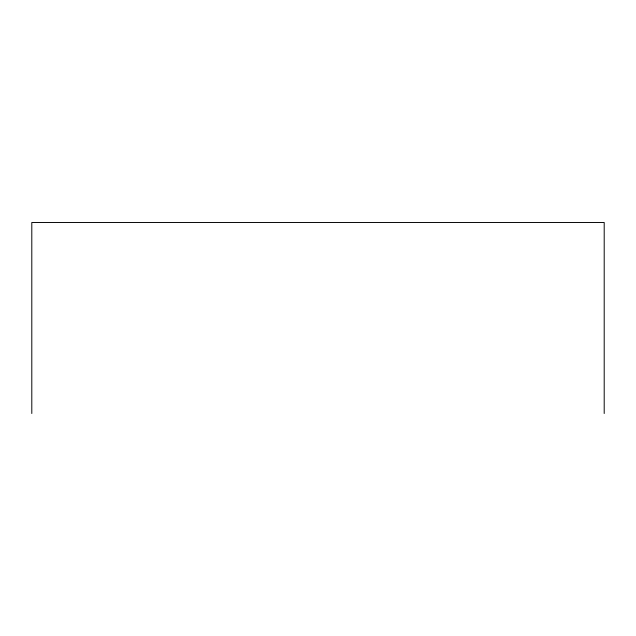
<?xml version="1.0" encoding="UTF-8"?>
<svg xmlns="http://www.w3.org/2000/svg" width="636" height="636" viewBox="0 0 636 636"><rect width="100%" height="100%" fill="white"/><g stroke="black" fill="none" stroke-linecap="round" stroke-linejoin="round"><path stroke-width="0.95" d="M604.2 413.511L604.2 222.489L31.8 222.489L31.8 413.511"/></g></svg>
